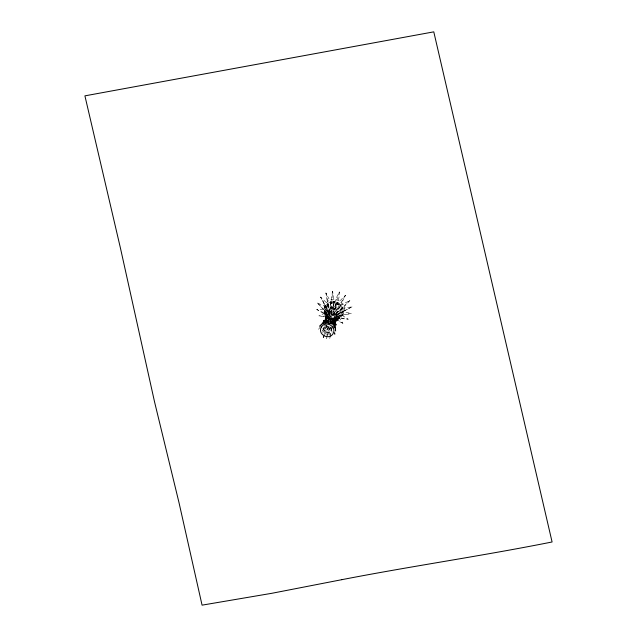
<?xml version="1.0" encoding="UTF-8"?>
<svg xmlns="http://www.w3.org/2000/svg" width="637" height="637" viewBox="0 0 637 637"><rect width="100%" height="100%" fill="white"/><g stroke="black" fill="none" stroke-linecap="round" stroke-linejoin="round"><path stroke-width="0.48" stroke-dasharray="3.19 2.39" d="M332.506 291.173L329.114 315.825C333.103 308.085 334.919 299.533 339.386 291.969C340.126 303.602 329.146 313.858 333.852 325.141L334.895 312.066L340.572 305.33L345.509 295.226L337.777 303.093L330.929 315.721L332.506 291.173C335.213 301.731 333.716 312.552 331.2 323.031L330.523 319.846L333.342 311.31M329.114 315.825L330.786 302.272L329.958 311.461L327.514 316.581L327.649 303.817L325.921 292.948L330.786 302.272L331.606 311.039L334.855 312.09L340.572 305.33L349.944 300.433L336.463 315.028L333.868 322.513L335.484 328.031L334.935 319.002L336.01 313.412L342.292 308.404L352.014 306.819L336.463 315.028L336.01 313.412L333.876 322.513M352.014 306.819L336.463 315.028L342.682 311.827L351.409 313.396L341.671 315.1L334.544 322.441L335.476 318.134L339.433 317.72L342.913 323.278L336.288 319.28L332.729 319.559L329.433 324.297L329.281 318.508L326.486 316.286L318.858 315.872L324.759 313.245L327.601 315.697L328.047 317.345L325.953 321.414L324.759 313.245L316.78 309.51L324.36 309.837L327.76 314.065L325.953 321.414M333.852 325.141L334.067 317.457L340.572 305.33L331.2 323.031M331.742 327.975L330.635 334.489M333.74 326.542L335.595 318.118L334.337 326.606L335.866 331.272L335.142 320.73L336.551 315.028L347.46 309.16M342.913 323.278L334.138 319.161L335.524 318.197L339.433 317.72L333.39 323.763L334.138 319.161L336.288 319.28L331.773 324.544L334.162 319.241L336.288 319.28L336.32 325.077L332.482 319.607L339.433 317.72L348.208 319.177L341.671 315.1L336.296 316.685L335.476 318.134L348.208 319.177M335.866 331.272L334.529 324.536L335.142 320.73L334.337 326.606L335.142 320.73L333.334 328.421L336.4 316.669L334.337 326.606L334.935 319.002L342.292 308.404L335.954 313.412L334.895 312.066M329.926 326.502L329.568 330.292L327.832 334.887M330.914 315.801L330.507 319.846L327.936 322.027L329.114 315.936L324.567 322.282L328.326 319.599L330.914 315.801L327.936 322.027M326.765 335.723L326.455 338.558L327.49 335.803M326.869 334.775L328.087 325.786M335.086 320.785L336.519 315.044L335.086 320.785L342.682 311.827L336.296 316.685L334.544 322.441M331.773 324.544L332.729 319.559L336.32 325.077M329.958 324.663L330.754 319.408L329.281 318.508L323.301 321.064L326.486 316.286L329.17 318.667L326.813 322.967L326.486 316.286L330.722 319.487L328.214 324.114L329.281 318.508L332.729 319.559L329.958 324.663L332.729 319.559L330.754 319.408L329.433 324.297M330.101 336.455L331.351 328.159M335.484 328.031L334.529 324.52L335.142 320.73M328.214 324.114L329.281 318.508L330.722 319.487M334.536 324.536L336.551 315.028M330.436 335.444L329.823 338.295L329.743 335.627M326.813 322.967L328.111 317.29L324.759 313.245L328.047 317.345M332.602 325.873L331.654 329.719L332.084 332.387M332.832 324.91L334.258 319.153M330.929 315.721L334.345 302.018L331.606 311.039L328.565 312.448L327.514 316.581M324.193 333.764L326.311 325.555M326.94 336.694L329.624 326.47M324.591 335.054L323.19 337.554L323.946 334.712M332.466 320.865L334.903 312.106M329.711 334.743L329.576 330.292L330.324 327.617M331.336 324.058L332.594 319.607M339.386 291.969L333.334 311.262L337.777 303.093L334.855 312.09L330.523 319.846M325.053 334.218L327.386 330.046L329.425 323.835M329.711 322.943L330.866 319.4M324.01 328.334L324.615 326.502M325.818 322.848L329.727 310.96M331.328 329.592L332.53 325.929M332.832 325.021L337.045 312.21M341.894 309.049C342.133 312.886 342.045 313.165 341.854 309.176C340.938 305.911 338.239 303.57 334.958 302.862C329.241 301.787 323.946 307.392 325.507 312.719M325.499 323.11L326.088 321.406L323.915 324.575M326.359 317.879L328.628 312.464L327.649 303.817L320.626 297.025L328.628 312.464L326.359 317.879L325.419 306.413L320.626 297.025M317.385 302.949L327.76 314.065L325.364 306.58L317.385 302.949L324.36 309.837L325.778 319.686L327.832 314.041L323.58 323.285L319.479 326.232L326.399 318.046L328.62 312.6L323.572 323.293L327.673 315.689L324.161 323.604M329.114 315.936L326.255 320.164L321.597 323.763L327.529 316.724L326.248 320.172L324.567 322.282M322.72 332.594L325.443 329.026L327.386 323.819M327.713 322.951L329.329 318.611M325.459 305.911C319.049 315.482 335.771 326.263 341.981 315.737M340.954 315.275L342.069 312.265M341.942 315.856C347.316 307.926 335.763 297.232 327.856 303.475M328.342 319.607L331.614 311.111M323.19 337.554L327.681 325.873M333.39 323.763L335.524 318.197M329.576 330.292L330.914 326.972M322.481 330.969L325.181 324.631M325.555 323.715L328.198 317.298L318.858 315.872M329.95 311.565L326.255 320.18L319.479 326.232M323.731 324.552L325.881 319.678L322.489 324.122M325.778 319.686L327.529 315.729L324.36 309.837L327.529 315.729L316.78 309.51M327.394 330.054L329.727 325.388M322.68 331.28L325.674 325.451M327.529 316.724L323.572 323.293M324.575 321.47L326.399 318.046M325.451 329.034L327.402 325.73M334.855 312.09L345.509 295.226M325.061 322.999L326.088 321.406M318.524 329.313L320.228 327.092M325.419 306.039L327.896 303.347M326.407 306.628C329.512 301.834 336.933 301.834 340.389 306.246M338.804 317.529L340.994 315.148M322.752 328.668L324.034 327.378M335.954 313.412L349.944 300.433M335.476 318.134L341.671 315.1L336.352 316.724L351.409 313.396M338.852 317.401C334.202 320.841 326.908 318.229 325.547 312.6M339.545 318.301C334.194 321.948 326.192 319.097 324.432 312.839M323.301 321.064L329.218 318.596M332.482 319.607L336.288 319.28M331.28 301.986C336.272 301.03 341.488 304.024 342.961 308.937M335.834 318.715L332.482 318.779L329.433 317.656L327.012 315.53M325.873 323.07L328.525 323.015M330.754 319.408L332.482 319.694M326.486 316.286L329.17 318.667M323.094 301.484L328.628 312.464L325.419 306.413L327.744 313.898M334.457 332.657L334.911 334.345L334.871 332.506M325.921 292.948L329.958 311.461L327.649 303.817L328.565 312.448M334.767 332.41L334.911 334.345M334.624 322.37L334.759 327.896M335.261 308.603A3.711 3.519 18.2 0 0 330.205 309.701A3.711 3.519 18.2 0 0 331.511 314.574A3.711 3.519 18.2 0 0 336.567 313.476A3.711 3.519 18.2 0 0 335.261 308.595M330.906 327.362A3.711 3.519 18.2 0 1 329.178 332.243A3.711 3.519 18.2 0 1 324.185 330.03A3.711 3.519 18.2 0 1 326.749 325.515M320.355 326.701A7.668 7.262 18.2 0 1 329.321 321.876A7.668 7.262 18.2 0 1 335.221 330.285M320.61 326.056A7.668 7.262 18.2 0 1 328.254 321.94A7.668 7.262 18.2 0 1 335.006 327.673M325.149 323.381A6.633 6.282 18.2 0 1 329.393 323.317M335.699 305.545L335.906 303.929L334.99 305.378L335.699 305.545M325.053 305.25C320.069 316.876 338.852 324.544 343.431 312.743C348.415 301.118 329.632 293.45 325.053 305.25M334.385 306.293A0.908 0.86 18.2 0 0 335.93 306.564A0.908 0.86 18.2 0 0 335.365 305.155A0.908 0.86 18.2 0 0 334.385 306.293"/><path stroke-width="0.96" d="M321.43 326.956C317.043 334.027 328.748 340.787 332.976 333.828C337.363 326.765 325.658 320.005 321.43 326.956M341.902 579.662L271.776 593.31L202.064 605.15L178.957 502.442L154.528 401.788L120.473 248.247L84.912 95.853L433.781 31.85L552.088 541.976C482.273 555.942 411.773 566.07 341.902 579.662"/></g></svg>
